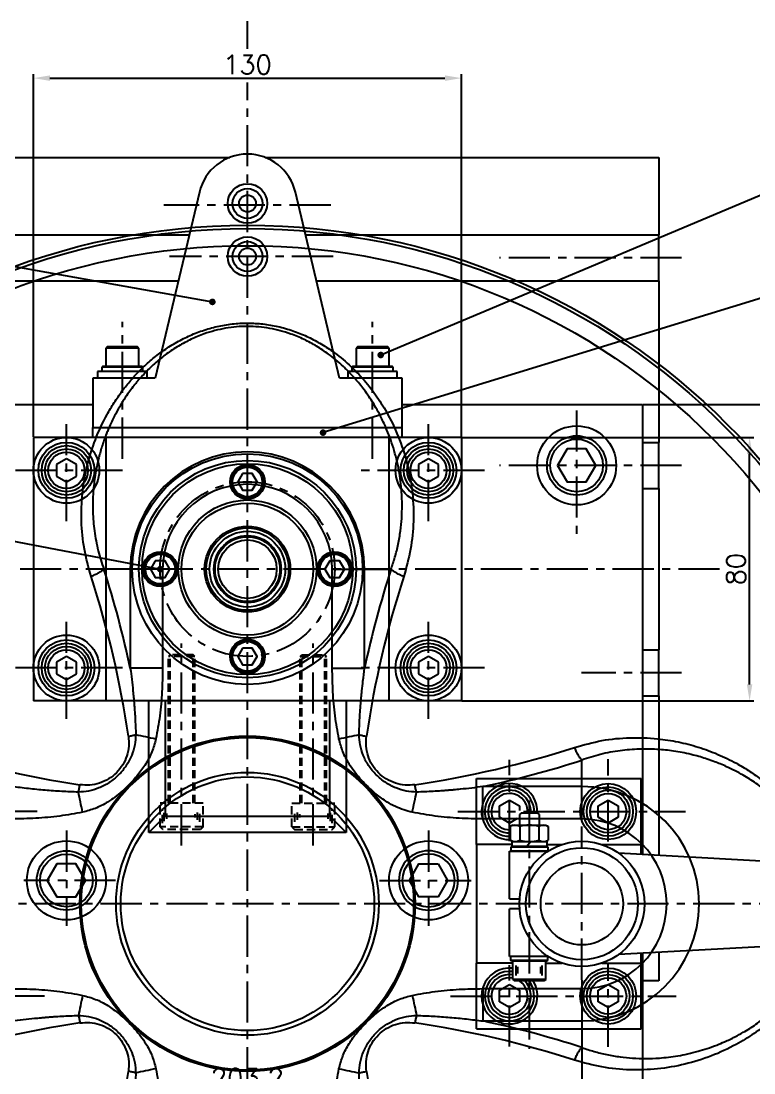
# Model space of a CAD drawing. Extents: x 0 to 2303, y 0 to 1485.
# Drawn here: x 759.8 to 982.5, y 234.3 to 553.7 of the extents above; entities that cross this region are included whole.
import ezdxf

# ---------------------------------------------------------------- set-up
doc = ezdxf.new("R2010")
doc.units = 0
doc.header["$LTSCALE"] = 10
doc.header["$MEASUREMENT"] = 0
doc.linetypes.add('CENTER', pattern=[2, 1.25, -0.25, 0.25, -0.25])
doc.linetypes.add('HIDDEN', pattern=[0.375, 0.25, -0.125])
doc.layers.get('0').update_dxf_attribs({"linetype": 'CONTINUOUS'})
doc.layers.get('DEFPOINTS').update_dxf_attribs({"linetype": 'CONTINUOUS'})
for name, color, linetype in [('CL', 1, 'CENTER'), ('CO', 3, 'CONTINUOUS'), ('CUPLA A SOLDAR', 5, 'CONTINUOUS'), ('FI', 1, 'CONTINUOUS'), ('OC', 1, 'HIDDEN'), ('POS', 3, 'CONTINUOUS')]:
    doc.layers.add(name, color=color, linetype=linetype)
doc.styles.add('ROMANS', font='ROMANS.SHX')
doc.dimstyles.new('2CON5', dxfattribs={"dimscale": 2.5, "dimtxt": 2.3, "dimasz": 2, "dimexe": 0.5, "dimexo": 0.0625, "dimgap": 0.5, "dimtad": 1, "dimdec": 4, "dimdsep": 46, "dimtxsty": 'ROMANS', "dimcen": -2, "dimclrt": 7, "dimadec": 0, "dimazin": 0, "dimtfac": 0.869565, "dimtdec": 4, "dimtmove": 0, "dimatfit": 3, "dimfxl": 1, "dimtolj": 1, "dimarcsym": 0})

# ---------------------------------------------------------------- blocks, each defined once
blk = doc.blocks.new('12912S')
blk.add_lwpolyline([(-2.9, 5.02), (-5.8, 0), (-2.9, -5.02), (2.9, -5.02), (5.8, 0), (2.9, 5.02)], close=True)
blk.add_circle((0, 0), 9)
at = {"color": 1}
blk.add_circle((0, 0), 8, dxfattribs=at)
blk = doc.blocks.new('06912S')
blk.add_lwpolyline([(-1.48, 2.55), (-2.95, 0), (-1.48, -2.55), (1.48, -2.55), (2.95, 0), (1.48, 2.55)], close=True)
blk.add_circle((0, 0), 5)
at = {"color": 1}
blk.add_circle((0, 0), 4.5, dxfattribs=at)
blk = doc.blocks.new('08912L')
for p, q in [((-6.5, 7.2), (-5.7, 8)), ((-6.5, 7.2), (-6.5, 0)), ((-5.7, 8), (5.7, 8)), ((5.7, 8), (6.5, 7.2)), ((6.5, 7.2), (6.5, 0)), ((-6.5, 0), (6.5, 0))]:
    blk.add_line(p, q)
at = {"color": 1}
for p, q in [((-6.5, 7.2), (6.5, 7.2)), ((-5.56, 5.75), (-5.56, 2.02)), ((-4.81, 5.13), (-4.81, 2.89)), ((-4.07, 4.39), (-4.07, 3.39)), ((4.52, 4.76), (4.52, 3.14)), ((5.26, 5.51), (5.26, 2.52)), ((5.76, 6.13), (5.76, 1.78))]:
    blk.add_line(p, q, dxfattribs=at)
blk = doc.blocks.new('06125')
for p, q in [((-5.95, 1.6), (-6.25, 1.3)), ((-6.25, 1.3), (-6.25, 0)), ((-6.25, 0), (6.25, 0)), ((-5.95, 1.6), (5.95, 1.6)), ((5.95, 1.6), (6.25, 1.3)), ((6.25, 1.3), (6.25, 0))]:
    blk.add_line(p, q)
at = {"color": 1}
blk.add_line((-6.25, 1.3), (6.25, 1.3), dxfattribs=at)
blk = doc.blocks.new('06912L')
for p, q in [((-5, 5.5), (-4.5, 6)), ((-5, 5.5), (-5, 0)), ((-4.5, 6), (4.5, 6)), ((5, 5.5), (4.5, 6)), ((5, 5.5), (5, 0)), ((-5, 0), (5, 0))]:
    blk.add_line(p, q)
at = {"color": 1}
for p, q in [((-5, 5.5), (5, 5.5)), ((-3.95, 4.33), (-3.95, 1.3)), ((-3.49, 3.73), (-3.49, 1.75)), ((3.49, 3.73), (3.49, 1.75)), ((3.95, 4.33), (3.95, 1.3))]:
    blk.add_line(p, q, dxfattribs=at)
blk = doc.blocks.new('06127')
for p, q in [((-5.9, 1.6), (5.9, 1.6)), ((-5.9, 1.6), (-5.9, 0)), ((-5.9, 0), (5.9, 0)), ((0.49, 1.6), (-0.86, 0)), ((5.9, 1.6), (5.9, 0))]:
    blk.add_line(p, q)
blk = doc.blocks.new('06934L')
for p, q in [((-5, 5), (-5.77, 4.55)), ((-5.77, 4.55), (-5.77, 0.45)), ((-5, 5), (-2.89, 5)), ((-2.89, 5), (2.89, 5)), ((-2.89, 4.55), (-2.89, 0.45)), ((2.89, 5), (5, 5)), ((2.89, 4.55), (2.89, 0.45)), ((5, 5), (5.77, 4.55)), ((5.77, 4.55), (5.77, 0.45)), ((-5, 0), (-5.77, 0.45)), ((-5, 0), (-2.89, 0)), ((-2.89, 0), (2.89, 0)), ((2.89, 0), (5, 0)), ((5, 0), (5.77, 0.45))]:
    blk.add_line(p, q)
for centre, radius, start, end in [((-4.33, 2.44), 2.56, 55.6158, 124.3842), ((0, -4.55), 9.55, 72.412, 107.588), ((4.33, 2.44), 2.56, 55.6158, 124.3842), ((-4.33, 2.56), 2.56, 235.6158, 304.3842), ((0, 9.55), 9.55, 252.412, 287.588), ((4.33, 2.56), 2.56, 235.6158, 304.3842)]:
    blk.add_arc(centre, radius, start, end)
blk = doc.blocks.new('*D31')
at = {"layer": 'CO', "color": 0, "lineweight": -2}
for p, q in [((1076.67, 285.7), (1090.39, 285.7)), ((1089.14, 188.5), (1089.14, 280.7)), ((902.44, 183.5), (1090.39, 183.5))]:
    blk.add_line(p, q, dxfattribs=at)
at = {"layer": 'CO', "color": 0}
for points in [[(1088.31, 280.7), (1089.97, 280.7), (1089.14, 285.7)], [(1088.31, 188.5), (1089.97, 188.5), (1089.14, 183.5)]]:
    blk.add_solid(points, dxfattribs=at)
at = {"layer": 'DEFPOINTS', "color": 0}
for p in [(1076.51, 285.7), (1089.14, 285.7), (902.29, 183.5)]:
    blk.add_point(p, dxfattribs=at)
at = {"layer": 'CO', "color": 7, "insert": (1085.01, 234.6), "char_height": 5.75, "attachment_point": 5, "rotation": 90, "style": 'ROMANS'}
blk.add_mtext('\\A1;102.2', dxfattribs=at)
blk = doc.blocks.new('*D33')
at = {"layer": 'CO', "color": 0, "lineweight": -2}
for p, q in [((1076.67, 285.7), (1106.83, 285.7)), ((1105.58, 280.7), (1105.58, 142.3)), ((888.76, 137.3), (1106.83, 137.3))]:
    blk.add_line(p, q, dxfattribs=at)
at = {"layer": 'CO', "color": 0}
for points in [[(1104.74, 280.7), (1106.41, 280.7), (1105.58, 285.7)], [(1104.74, 142.3), (1106.41, 142.3), (1105.58, 137.3)]]:
    blk.add_solid(points, dxfattribs=at)
at = {"layer": 'DEFPOINTS', "color": 0}
for p in [(1076.51, 285.7), (888.6, 137.3), (1105.58, 137.3)]:
    blk.add_point(p, dxfattribs=at)
at = {"layer": 'CO', "color": 7, "insert": (1101.45, 211.5), "char_height": 5.75, "attachment_point": 5, "rotation": 90, "style": 'ROMANS'}
blk.add_mtext('\\A1;148.4', dxfattribs=at)
blk = doc.blocks.new('*D34')
at = {"layer": 'CO', "color": 0, "lineweight": -2}
for p, q in [((948.76, 437.3), (1105.99, 437.3)), ((1104.74, 290.7), (1104.74, 432.3)), ((1076.67, 285.7), (1105.99, 285.7))]:
    blk.add_line(p, q, dxfattribs=at)
at = {"layer": 'CO', "color": 0}
for points in [[(1103.91, 432.3), (1105.58, 432.3), (1104.74, 437.3)], [(1103.91, 290.7), (1105.58, 290.7), (1104.74, 285.7)]]:
    blk.add_solid(points, dxfattribs=at)
at = {"layer": 'DEFPOINTS', "color": 0}
for p in [(948.6, 437.3), (1104.74, 437.3), (1076.51, 285.7)]:
    blk.add_point(p, dxfattribs=at)
at = {"layer": 'CO', "color": 7, "insert": (1100.62, 361.5), "char_height": 5.75, "attachment_point": 5, "rotation": 90, "style": 'ROMANS'}
blk.add_mtext('\\A1;151.6', dxfattribs=at)
blk = doc.blocks.new('*D35')
at = {"layer": 'CO', "color": 0, "lineweight": -2}
for p, q in [((727, 262.47), (727, 227.42)), ((930.2, 262.47), (930.2, 227.42)), ((732, 228.67), (925.2, 228.67))]:
    blk.add_line(p, q, dxfattribs=at)
at = {"layer": 'CO', "color": 0}
for points in [[(732, 229.51), (732, 227.84), (727, 228.67)], [(925.2, 229.51), (925.2, 227.84), (930.2, 228.67)]]:
    blk.add_solid(points, dxfattribs=at)
at = {"layer": 'DEFPOINTS', "color": 0}
for p in [(727, 262.63), (930.2, 262.63), (930.2, 228.67)]:
    blk.add_point(p, dxfattribs=at)
at = {"layer": 'CO', "color": 7, "insert": (828.6, 232.8), "char_height": 5.75, "attachment_point": 5, "style": 'ROMANS'}
blk.add_mtext('\\A1;203.2', dxfattribs=at)
blk = doc.blocks.new('*D56')
at = {"layer": 'CO', "color": 0, "lineweight": -2}
for p, q in [((763.6, 427.46), (763.6, 537.62)), ((893.6, 427.46), (893.6, 537.62)), ((768.6, 536.37), (888.6, 536.37))]:
    blk.add_line(p, q, dxfattribs=at)
at = {"layer": 'CO', "color": 0}
for points in [[(768.6, 537.21), (768.6, 535.54), (763.6, 536.37)], [(888.6, 537.21), (888.6, 535.54), (893.6, 536.37)]]:
    blk.add_solid(points, dxfattribs=at)
at = {"layer": 'DEFPOINTS', "color": 0}
for p in [(893.6, 536.37), (763.6, 427.3), (893.6, 427.3)]:
    blk.add_point(p, dxfattribs=at)
at = {"layer": 'CO', "color": 7, "insert": (828.6, 540.5), "char_height": 5.75, "attachment_point": 5, "style": 'ROMANS'}
blk.add_mtext('\\A1;130', dxfattribs=at)
blk = doc.blocks.new('*D57')
at = {"layer": 'CO', "color": 0, "lineweight": -2}
for p, q in [((893.76, 427.3), (982.39, 427.3)), ((981.14, 352.3), (981.14, 422.3)), ((893.76, 347.3), (982.39, 347.3))]:
    blk.add_line(p, q, dxfattribs=at)
at = {"layer": 'CO', "color": 0}
for points in [[(980.31, 422.3), (981.97, 422.3), (981.14, 427.3)], [(980.31, 352.3), (981.97, 352.3), (981.14, 347.3)]]:
    blk.add_solid(points, dxfattribs=at)
at = {"layer": 'DEFPOINTS', "color": 0}
for p in [(893.6, 427.3), (981.14, 427.3), (893.6, 347.3)]:
    blk.add_point(p, dxfattribs=at)
at = {"layer": 'CO', "color": 7, "insert": (977.01, 387.3), "char_height": 5.75, "attachment_point": 5, "rotation": 90, "style": 'ROMANS'}
blk.add_mtext('\\A1;80', dxfattribs=at)
blk = doc.blocks.new('*D58')
at = {"layer": 'CO', "color": 0, "lineweight": -2}
for p, q in [((606, 285.54), (606, 88.86)), ((1051.2, 285.54), (1051.2, 88.86)), ((611, 90.11), (1046.2, 90.11))]:
    blk.add_line(p, q, dxfattribs=at)
at = {"layer": 'CO', "color": 0}
for points in [[(611, 90.95), (611, 89.28), (606, 90.11)], [(1046.2, 90.95), (1046.2, 89.28), (1051.2, 90.11)]]:
    blk.add_solid(points, dxfattribs=at)
at = {"layer": 'DEFPOINTS', "color": 0}
for p in [(606, 285.7), (1051.2, 285.7), (1051.2, 90.11)]:
    blk.add_point(p, dxfattribs=at)
at = {"layer": 'CO', "color": 7, "insert": (828.6, 94.24), "char_height": 5.75, "attachment_point": 5, "style": 'ROMANS'}
blk.add_mtext('\\A1;445', dxfattribs=at)

msp = doc.modelspace()

# ---------------------------------------------------------------- linework, layer by layer
for p, q in [((703.6026, 512.29894), (823.21744, 512.29894)), ((833.98776, 512.29894), (953.6026, 512.29894)), ((953.6026, 512.29894), (953.6026, 488.79893)), ((814.00828, 501.76386), (800.6026, 445.29894)), ((856.6026, 445.29894), (843.19692, 501.76386)), ((703.6026, 488.79893), (810.9302, 488.79893)), ((846.275, 488.79893), (953.6026, 488.79893)), ((953.6026, 474.79894), (953.6026, 488.79893)), ((703.6026, 474.79894), (807.60637, 474.79894)), ((849.59883, 474.79894), (953.6026, 474.79894)), ((953.6026, 474.79894), (953.6026, 425.79894)), ((786.1026, 454.89893), (785.6026, 454.39894)), ((785.6026, 454.39894), (785.6026, 448.89894)), ((786.1026, 454.89893), (795.1026, 454.89893)), ((795.6026, 454.39894), (795.1026, 454.89893)), ((795.6026, 448.89894), (795.6026, 454.39894)), ((862.1026, 454.89893), (861.6026, 454.39894)), ((861.6026, 454.39894), (861.6026, 448.89894)), ((862.1026, 454.89893), (871.1026, 454.89893)), ((871.6026, 454.39894), (871.1026, 454.89893)), ((871.6026, 448.89894), (871.6026, 454.39894)), ((783.1026, 447.29894), (783.1026, 445.29894)), ((798.1026, 447.29894), (783.1026, 447.29894)), ((784.6526, 448.89894), (784.3526, 448.59894)), ((784.3526, 448.59894), (784.3526, 447.29894)), ((784.6526, 448.89894), (796.5526, 448.89894)), ((796.8526, 448.59894), (796.5526, 448.89894)), ((796.8526, 447.29894), (796.8526, 448.59894)), ((798.1026, 445.29894), (798.1026, 447.29894)), ((859.1026, 447.29894), (859.1026, 445.29894)), ((874.1026, 447.29894), (859.1026, 447.29894)), ((860.6526, 448.89894), (860.3526, 448.59894)), ((860.3526, 448.59894), (860.3526, 447.29894)), ((860.6526, 448.89894), (872.5526, 448.89894)), ((872.8526, 448.59894), (872.5526, 448.89894)), ((872.8526, 447.29894), (872.8526, 448.59894)), ((874.1026, 445.29894), (874.1026, 447.29894)), ((781.6026, 445.29894), (781.6026, 430.29894)), ((800.6026, 445.29894), (781.6026, 445.29894)), ((875.6026, 445.29894), (856.6026, 445.29894)), ((875.6026, 430.29894), (875.6026, 445.29894)), ((708.6026, 437.29894), (781.6026, 437.29894)), ((875.6026, 437.29894), (948.6026, 437.29894)), ((948.6026, 437.29894), (948.6026, 300.72631)), ((781.6026, 430.29894), (875.6026, 430.29894)), ((781.6026, 427.29894), (781.6026, 430.29894)), ((875.6026, 427.29894), (875.6026, 430.29894)), ((763.6026, 427.29894), (763.6026, 347.29894)), ((785.6026, 427.29894), (763.6026, 427.29894)), ((893.6026, 427.29894), (871.6026, 427.29894)), ((893.6026, 427.29894), (893.6026, 347.29894)), ((948.6026, 425.79894), (953.6026, 425.79894)), ((953.6026, 411.79894), (953.6026, 425.79894)), ((773.6026, 420.79894), (770.57151, 419.04894)), ((770.57151, 419.04894), (770.57151, 415.54894)), ((776.63369, 419.04894), (773.6026, 420.79894)), ((776.63369, 415.54894), (776.63369, 419.04894)), ((883.6026, 420.79894), (880.57151, 419.04894)), ((880.57151, 419.04894), (880.57151, 415.54894)), ((886.63369, 419.04894), (883.6026, 420.79894)), ((886.63369, 415.54894), (886.63369, 419.04894)), ((770.57151, 415.54894), (773.6026, 413.79894)), ((773.6026, 413.79894), (776.63369, 415.54894)), ((880.57151, 415.54894), (883.6026, 413.79894)), ((883.6026, 413.79894), (886.63369, 415.54894)), ((948.6026, 411.79894), (953.6026, 411.79894)), ((953.6026, 411.79894), (953.6026, 362.79894)), ((948.6026, 362.79894), (953.6026, 362.79894)), ((953.6026, 348.79894), (953.6026, 362.79894)), ((773.6026, 360.79894), (770.57151, 359.04894)), ((770.57151, 359.04894), (770.57151, 355.54894)), ((776.63369, 359.04894), (773.6026, 360.79894)), ((776.63369, 355.54894), (776.63369, 359.04894)), ((883.6026, 360.79894), (880.57151, 359.04894)), ((880.57151, 359.04894), (880.57151, 355.54894)), ((886.63369, 359.04894), (883.6026, 360.79894)), ((886.63369, 355.54894), (886.63369, 359.04894)), ((770.57151, 355.54894), (773.6026, 353.79894)), ((773.6026, 353.79894), (776.63369, 355.54894)), ((880.57151, 355.54894), (883.6026, 353.79894)), ((883.6026, 353.79894), (886.63369, 355.54894)), ((948.6026, 348.79894), (953.6026, 348.79894)), ((953.6026, 348.79894), (953.6026, 300.45565)), ((785.6026, 347.29894), (763.6026, 347.29894)), ((798.6026, 307.29894), (798.6026, 347.29894)), ((803.6026, 347.29894), (803.6026, 312.29893)), ((853.6026, 312.29893), (853.6026, 347.29894)), ((858.6026, 347.29894), (858.6026, 307.29894)), ((893.6026, 347.29894), (871.6026, 347.29894)), ((898.2026, 323.69893), (948.2026, 323.69893)), ((898.2026, 303.69894), (898.2026, 323.69893)), ((948.2026, 303.69894), (948.2026, 323.69893)), ((905.17151, 315.44894), (908.2026, 317.19894)), ((908.2026, 317.19894), (911.23369, 315.44894)), ((935.17151, 315.44894), (938.2026, 317.19894)), ((938.2026, 317.19894), (941.23369, 315.44894)), ((905.17151, 311.94893), (905.17151, 315.44894)), ((911.7026, 313.25894), (911.2026, 312.75894)), ((911.23369, 315.44894), (911.23369, 314.0493)), ((916.7026, 313.25894), (911.7026, 313.25894)), ((916.7026, 313.25894), (917.2026, 312.75894)), ((935.17151, 311.94893), (935.17151, 315.44894)), ((941.23369, 315.44894), (941.23369, 311.94894)), ((803.6026, 312.29893), (798.6026, 307.29894)), ((803.6026, 312.29893), (853.6026, 312.29893)), ((858.6026, 307.29894), (853.6026, 312.29893)), ((908.20261, 310.19894), (905.17151, 311.94893)), ((910.58091, 311.57206), (908.20261, 310.19894)), ((911.2026, 312.75894), (911.2026, 309.57893)), ((917.2026, 312.75894), (917.2026, 309.57893)), ((938.20261, 310.19894), (935.17151, 311.94893)), ((941.23369, 311.94894), (938.20261, 310.19894)), ((858.6026, 307.29894), (798.6026, 307.29894)), ((908.8926, 303.69894), (898.2026, 303.69894)), ((898.2026, 303.69894), (898.2026, 267.69894)), ((919.5126, 303.69894), (924.11984, 303.69894)), ((936.28536, 303.69894), (948.2026, 303.69894)), ((948.2026, 300.74796), (948.2026, 303.69894)), ((908.2026, 301.69893), (919.95565, 301.69893)), ((908.2026, 287.19893), (908.2026, 301.69893)), ((941.29943, 301.12165), (1041.74315, 295.68432)), ((908.2026, 287.19893), (911.2619, 287.19893)), ((911.2619, 284.19893), (908.2026, 284.19893)), ((908.2026, 269.69894), (908.2026, 284.19893)), ((1041.74315, 275.71356), (941.29943, 270.27622)), ((919.95565, 269.69894), (908.2026, 269.69894)), ((948.2026, 267.69894), (948.2026, 270.64991)), ((948.6026, 270.67156), (948.6026, 197.29894)), ((953.6026, 270.94223), (953.6026, 262.29894)), ((909.2026, 267.69894), (898.2026, 267.69894)), ((898.2026, 247.69894), (898.2026, 267.69894)), ((919.2026, 267.69894), (924.11984, 267.69894)), ((936.28536, 267.69894), (948.2026, 267.69894)), ((948.2026, 247.69894), (948.2026, 267.69894)), ((953.6026, 262.29894), (948.6026, 262.29894)), ((905.17151, 259.44894), (908.2026, 261.19894)), ((905.17151, 255.94893), (905.17151, 259.44894)), ((908.2026, 261.19894), (911.23369, 259.44894)), ((911.23369, 259.44894), (911.23369, 255.94894)), ((935.17151, 259.44894), (938.2026, 261.19894)), ((935.17151, 255.94893), (935.17151, 259.44894)), ((938.2026, 261.19894), (941.23369, 259.44894)), ((941.23369, 259.44894), (941.23369, 255.94894)), ((908.20261, 254.19894), (905.17151, 255.94893)), ((911.23369, 255.94894), (908.20261, 254.19894)), ((938.20261, 254.19894), (935.17151, 255.94893)), ((941.23369, 255.94894), (938.20261, 254.19894)), ((898.2026, 247.69894), (948.2026, 247.69894))]:
    msp.add_line(p, q)
for centre, radius in [((828.6026, 498.29894), 6), ((828.6026, 498.29894), 4.52815), ((828.6026, 498.29894), 2.55853), ((828.6026, 482.19894), 6), ((828.6026, 482.19894), 4.52815), ((828.6026, 482.19894), 2.55853), ((928.6026, 418.79894), 12), ((773.6026, 417.29894), 10), ((773.6026, 417.29894), 8.5), ((883.6026, 417.29894), 10), ((883.6026, 417.29894), 8.5), ((773.6026, 417.29894), 6.5), ((828.6026, 387.29894), 35), ((883.6026, 417.29894), 6.5), ((828.6026, 387.29894), 33), ((828.6026, 413.79894), 5.25), ((828.6026, 387.29894), 21), ((828.6026, 387.29894), 13), ((828.6026, 387.29894), 12.5), ((828.6026, 387.29894), 11.5), ((828.6026, 387.29894), 10.15), ((828.6026, 387.29894), 9.85489), ((828.6026, 387.29894), 8.87008), ((802.1026, 387.29894), 5.25), ((855.1026, 387.29894), 5.25), ((773.6026, 357.29894), 10), ((883.6026, 357.29894), 10), ((773.6026, 357.29894), 8.5), ((828.6026, 360.79894), 5.25), ((883.6026, 357.29894), 8.5), ((773.6026, 357.29894), 6.5), ((883.6026, 357.29894), 6.5), ((938.2026, 313.69894), 8.5), ((938.2026, 313.69894), 6.5), ((773.6026, 292.79894), 12), ((883.6026, 292.79894), 12), ((930.2026, 285.69894), 19), ((930.2026, 285.69894), 17), ((938.2026, 257.69894), 8.5), ((938.2026, 257.69894), 6.5)]:
    msp.add_circle(centre, radius)
for centre, radius, start, end in [((828.6026, 498.29894), 15, 13.3556618, 166.6443382), ((908.2026, 313.69894), 8.5, 357.032799, 271.5269266), ((908.2026, 313.69894), 6.5, 356.1185801, 271.9969181), ((908.2026, 257.69894), 8.5, 83.243673, 32.4437269), ((908.2026, 257.69894), 6.5, 81.1501169, 44.5506102)]:
    msp.add_arc(centre, radius, start, end)
for points, knots in [([(785.6026, 427.29894), (785.6026, 425.81287), (785.6026, 422.04193), (785.6026, 415.79164), (785.6026, 408.42896), (785.6026, 401.6382), (785.6026, 395.57076), (785.6026, 390.36626), (785.6026, 385.11717), (785.6026, 379.90346), (785.6026, 374.78661), (785.6026, 368.75113), (785.6026, 361.93315), (785.6026, 354.44774), (785.6026, 349.68151), (785.6026, 347.29894)], [0, 0, 0, 0, 0.0614762557, 0.1559976535, 0.250584603, 0.3447839506, 0.4048053939, 0.464982849, 0.5249281078, 0.5848643725, 0.6450163277, 0.7050566375, 0.8031852299, 0.9016150706, 1, 1, 1, 1]), ([(871.6026, 427.29894), (869.57876, 427.29894), (865.5273, 427.29894), (859.24342, 427.29894), (852.72466, 427.29894), (846.04554, 427.29894), (839.19436, 427.29894), (832.19442, 427.29894), (825.07161, 427.29894), (818.47469, 427.29894), (812.51396, 427.29894), (807.15276, 427.29894), (800.80478, 427.29894), (793.56767, 427.29894), (788.25812, 427.29894), (785.6026, 427.29894)], [0, 0, 0, 0, 0.0785469083, 0.1572407521, 0.2357460253, 0.3140351099, 0.3883148081, 0.4624786341, 0.536845117, 0.6112715237, 0.6722513441, 0.7334157003, 0.7945264412, 0.8972344968, 1, 1, 1, 1]), ([(871.6026, 347.29894), (871.6026, 349.68151), (871.6026, 354.44774), (871.6026, 361.93315), (871.6026, 368.75113), (871.6026, 374.78661), (871.6026, 379.90346), (871.6026, 385.11717), (871.6026, 390.36626), (871.6026, 395.57076), (871.6026, 401.6382), (871.6026, 408.42896), (871.6026, 415.79164), (871.6026, 422.04193), (871.6026, 425.81287), (871.6026, 427.29894)], [0, 0, 0, 0, 0.0983849294, 0.1968147701, 0.2949433625, 0.3549836723, 0.4151356275, 0.4750718922, 0.535017151, 0.5951946061, 0.6552160494, 0.749415397, 0.8440023465, 0.9385237443, 1, 1, 1, 1]), ([(871.6026, 347.29894), (869.57876, 347.29894), (865.5273, 347.29894), (859.24342, 347.29894), (852.72466, 347.29894), (846.04554, 347.29894), (839.19436, 347.29894), (832.19442, 347.29894), (825.07161, 347.29894), (818.47469, 347.29894), (812.51396, 347.29894), (807.15276, 347.29894), (800.80478, 347.29894), (793.56767, 347.29894), (788.25812, 347.29894), (785.6026, 347.29894)], [0, 0, 0, 0, 0.0785469083, 0.1572407521, 0.2357460253, 0.3140351099, 0.3883148081, 0.4624786341, 0.536845117, 0.6112715237, 0.6722513441, 0.7334157003, 0.7945264412, 0.8972344968, 1, 1, 1, 1])]:
    msp.add_open_spline(points, degree=3, knots=knots)
at = {"layer": 'CL'}
for p, q in [((828.6026, 545.2521), (828.6026, 553.70724)), ((828.6026, 129.63514), (828.6026, 535.03005)), ((853.88996, 497.79894), (803.22644, 497.79894)), ((854.60687, 482.19894), (804.8993, 482.19894)), ((960.48298, 481.79894), (905.17468, 481.79894)), ((790.6026, 420.8054), (790.6026, 462.41156)), ((866.6026, 420.8054), (866.6026, 462.41156)), ((928.6026, 435.47423), (928.6026, 397.55478)), ((773.6026, 401.87976), (773.6026, 431.31156)), ((883.6026, 401.87976), (883.6026, 431.31156)), ((960.48298, 418.79894), (905.17468, 418.79894)), ((790.63383, 417.29894), (752.99091, 417.29894)), ((900.63383, 417.29894), (862.99091, 417.29894)), ((972.04215, 387.29894), (741.96256, 387.29894)), ((773.6026, 341.87976), (773.6026, 371.31156)), ((883.6026, 341.87976), (883.6026, 371.31156)), ((808.6026, 303.42937), (808.6026, 364.7168)), ((848.6026, 303.42937), (848.6026, 364.7168)), ((790.63383, 357.29894), (752.99091, 357.29894)), ((900.63383, 357.29894), (862.99091, 357.29894)), ((960.48298, 355.79894), (930.07988, 355.79894)), ((908.2026, 304.70281), (908.2026, 329.44206)), ((938.2026, 304.61231), (938.2026, 329.59879)), ((914.2026, 317.03637), (914.2026, 241.66946)), ((764.70718, 313.69894), (695.56894, 313.69894)), ((892.49802, 313.69894), (961.63626, 313.69894)), ((773.6026, 307.90361), (773.6026, 278.95917)), ((883.6026, 307.90361), (883.6026, 278.95917)), ((930.2026, 262.62669), (930.2026, 309.17582)), ((788.51952, 292.79894), (760.64959, 292.79894)), ((868.68568, 292.79894), (896.55561, 292.79894)), ((1076.51431, 285.69894), (582.70178, 285.69894)), ((908.2026, 242.37027), (908.2026, 267.10952)), ((938.2026, 242.27976), (938.2026, 267.26624)), ((766.94123, 257.69894), (698.39091, 257.69894)), ((890.26397, 257.69894), (958.81429, 257.69894))]:
    msp.add_line(p, q, dxfattribs=at)
msp.add_circle((828.6026, 387.29894), 26.5, dxfattribs=at)
at = {"layer": 'CUPLA A SOLDAR'}
for p, q in [((793.01958, 387.29894), (784.97185, 387.29894)), ((793.01958, 387.29894), (793.01958, 357.21636)), ((802.84941, 387.29894), (793.01958, 387.29894)), ((802.84941, 387.29894), (802.84941, 357.21636)), ((854.35579, 357.21636), (854.35579, 387.29894)), ((854.35579, 387.29894), (864.18562, 387.29894)), ((864.18562, 357.21636), (864.18562, 387.29894)), ((864.18562, 387.29894), (872.23335, 387.29894)), ((930.2026, 321.28196), (930.2026, 329.32969)), ((930.2026, 321.28196), (900.12002, 321.28196)), ((930.2026, 311.45213), (930.2026, 321.28196)), ((930.2026, 311.45213), (900.12002, 311.45213)), ((900.12002, 259.94575), (930.2026, 259.94575)), ((930.2026, 259.94575), (930.2026, 250.11591)), ((900.12002, 250.11591), (930.2026, 250.11591)), ((930.2026, 250.11591), (930.2026, 242.06818))]:
    msp.add_line(p, q, dxfattribs=at)
for centre, radius in [((828.6026, 285.69894), 206), ((828.6026, 285.69894), 205), ((828.6026, 285.69894), 199.8), ((828.6026, 387.29894), 10.2), ((828.6026, 285.69894), 50.92183), ((828.6026, 285.69894), 50.46996), ((828.6026, 285.69894), 39.9), ((828.6026, 285.69894), 38.5), ((930.2026, 285.69894), 12.5)]:
    msp.add_circle(centre, radius, dxfattribs=at)
for centre, radius, start, end in [((828.6026, 387.29894), 35.58302, 0, 180), ((828.6026, 387.29894), 25.7532, 0, 180), ((504.03734, 296.02519), 295.38973, 11.9556212, 17.9986332), ((1153.16786, 296.02519), 295.38973, 162.0013668, 168.0443788), ((495.13816, 292.73586), 300.5171, 8.3869331, 17.8976888), ((1162.06704, 292.73586), 300.5171, 162.1023112, 171.6130669), ((821.56564, 619.16323), 300.51694, 252.1023089, 261.6130697), ((835.63956, 619.16323), 300.51694, 278.3869303, 287.8976911), ((838.92947, 610.26191), 295.38737, 281.9555959, 287.9986567), ((930.2026, 285.69894), 35.58302, 270, 90), ((930.2026, 285.69894), 25.7532, 270, 90), ((821.56543, -47.76472), 300.51628, 98.3869075, 107.8976889), ((835.63977, -47.76472), 300.51628, 72.1023111, 81.6130925), ((838.9308, -38.8592), 295.38235, 72.0012987, 78.044462), ((495.1384, 278.66196), 300.51685, 342.102308, 351.6130726), ((1162.06679, 278.66196), 300.51685, 188.3869274, 197.897692)]:
    msp.add_arc(centre, radius, start, end, dxfattribs=at)
for points, knots in [([(781.11227, 385.09024), (780.34189, 387.84618), (778.79849, 393.36748), (778.02103, 401.84946), (778.30709, 410.2899), (779.73539, 418.6022), (782.23354, 426.64555), (785.18629, 433.04579), (788.07704, 437.90479), (790.50455, 441.40634), (793.21038, 444.77702), (796.17782, 447.95205), (799.40182, 450.89033), (802.87866, 453.57085), (806.6223, 455.97868), (810.64219, 458.0711), (814.90198, 459.77786), (819.35424, 461.0422), (823.97181, 461.8263), (828.63778, 462.08313), (833.30723, 461.81692), (837.92669, 461.02639), (842.39932, 459.74261), (846.66901, 458.02245), (850.67732, 455.92792), (855.05647, 453.09591), (859.61257, 449.39061), (864.12735, 444.72652), (868.04348, 439.64665), (871.74813, 433.63065), (874.98883, 426.61065), (877.47338, 418.58344), (878.89809, 410.28263), (879.18519, 401.83252), (878.40511, 393.3515), (876.86153, 387.8364), (876.09292, 385.09024)], [0, 0, 0, 0, 0.0415986696, 0.0833393342, 0.1250312852, 0.1666769195, 0.2086324508, 0.2502765445, 0.2711238231, 0.2920984266, 0.3128490964, 0.3342129078, 0.3550090732, 0.375363261, 0.3964225286, 0.4173066691, 0.4379380478, 0.4589010377, 0.4795112168, 0.5002642192, 0.5207359574, 0.541409718, 0.5626315342, 0.5832933848, 0.6040988929, 0.6250863506, 0.6563170575, 0.6875009833, 0.7187597892, 0.7500228183, 0.7916243901, 0.8333278049, 0.8749851753, 0.9167464963, 0.9585451571, 1, 1, 1, 1]), ([(872.23335, 387.29894), (872.64803, 388.51913), (873.49389, 391.0081), (874.43264, 394.89246), (875.10489, 398.80848), (875.49884, 402.75647), (875.62913, 406.73426), (875.48966, 410.49975), (875.13932, 414.0439), (874.62588, 417.36792), (873.89983, 420.75125), (872.96731, 424.12516), (871.89809, 427.27036), (870.6001, 430.50002), (869.20144, 433.46185), (867.74855, 436.12394), (866.46198, 438.25055), (865.15218, 440.23122), (863.76824, 442.14069), (862.07242, 444.28053), (860.10932, 446.50492), (857.81945, 448.79092), (855.54451, 450.80148), (852.86784, 452.8988), (849.68721, 455.0267), (845.86892, 457.08614), (842.15388, 458.63242), (838.63599, 459.72461), (835.35783, 460.45276), (832.03244, 460.89615), (828.65702, 461.04797), (825.28041, 460.90506), (821.95254, 460.47078), (818.67379, 459.75282), (815.15765, 458.67296), (811.43891, 457.13483), (807.60871, 455.07873), (804.63492, 453.09918), (802.38705, 451.37815), (800.76881, 450.02653), (799.23039, 448.62519), (797.75845, 447.16989), (796.34047, 445.65453), (795.01605, 444.12055), (793.73658, 442.52062), (792.4601, 440.80224), (791.07539, 438.77262), (789.62392, 436.42352), (788.27929, 433.97766), (787.1734, 431.71194), (786.38069, 429.91464), (785.71581, 428.28137), (785.09642, 426.6318), (784.48447, 424.82437), (783.9256, 422.98519), (783.35421, 420.86697), (782.8049, 418.45616), (782.33231, 415.83908), (781.98885, 413.30769), (781.64583, 409.60774), (781.54612, 404.8116), (782.05081, 398.80719), (783.11119, 392.97366), (784.36358, 389.15406), (784.97185, 387.29894)], [0, 0, 0, 0, 0.019769393, 0.040325817, 0.061698419, 0.081429463, 0.102160342, 0.12392812, 0.140484128, 0.158090826, 0.176785041, 0.194861611, 0.213076902, 0.228892761, 0.249366465, 0.26419199, 0.276054058, 0.287892697, 0.300870619, 0.312326071, 0.329700076, 0.345977417, 0.361121691, 0.375100907, 0.396383611, 0.417113959, 0.437622731, 0.453466297, 0.468766186, 0.484287752, 0.499759676, 0.515224929, 0.530755495, 0.546063278, 0.561852907, 0.582310177, 0.603135545, 0.624493341, 0.634556286, 0.645024537, 0.655891375, 0.665744536, 0.676235995, 0.687351854, 0.696621268, 0.707601129, 0.720249188, 0.734516411, 0.750347277, 0.76363065, 0.773845903, 0.781065185, 0.791255475, 0.801468101, 0.811012684, 0.821446167, 0.835940197, 0.849867757, 0.863242951, 0.876079525, 0.908230878, 0.938308247, 0.970037127, 1, 1, 1, 1]), ([(784.97185, 387.29894), (784.74169, 387.09124), (784.28138, 386.67584), (783.34687, 386.08183), (782.28664, 385.53432), (781.50373, 385.23827), (781.11227, 385.09024)], [0, 0, 0, 0, 0.250000525, 0.500000307, 0.750000092, 1, 1, 1, 1]), ([(876.09292, 385.09024), (875.70147, 385.23827), (874.91856, 385.53432), (873.85833, 386.08183), (872.92382, 386.67584), (872.46351, 387.09124), (872.23335, 387.29894)], [0, 0, 0, 0, 0.249999908, 0.499999693, 0.749999475, 1, 1, 1, 1]), ([(793.01958, 357.21636), (793.31984, 354.95605), (793.70938, 352.02364), (793.97463, 348.59235), (794.12022, 347.61726), (794.12349, 347.1984), (794.12349, 347.19839), (794.12349, 347.19836), (794.1235, 347.19831), (794.12351, 347.19821), (794.12352, 347.198), (794.12356, 347.19759), (794.12363, 347.19676), (794.12377, 347.1951), (794.12405, 347.19178), (794.12461, 347.18515), (794.12573, 347.1719), (794.12797, 347.14542), (794.13241, 347.09259), (794.14124, 346.98741), (794.15858, 346.779), (794.19203, 346.36994), (794.25426, 345.58289), (794.36075, 344.13301), (794.54974, 341.22701), (794.63561, 338.75107), (794.69427, 337.0596)], [0, 0, 0, 0, 0.341811803, 0.443449714, 0.499155321, 0.499155866, 0.499156774, 0.499157878, 0.499159884, 0.499164317, 0.499173183, 0.499190737, 0.499226024, 0.499296596, 0.499437578, 0.499719527, 0.500282949, 0.501409361, 0.503658479, 0.508142955, 0.517055867, 0.534658723, 0.568973776, 0.634045494, 0.749992843, 1, 1, 1, 1]), ([(802.84941, 357.21636), (801.88893, 357.21636), (799.96797, 357.21636), (797.26175, 357.21636), (794.83555, 357.21636), (793.6249, 357.21636), (793.01958, 357.21636)], [0, 0, 0, 0, 0.250000103, 0.500000446, 0.750000464, 1, 1, 1, 1]), ([(802.84941, 357.21636), (802.80532, 354.81478), (802.7165, 349.97614), (802.08251, 342.80462), (801.22703, 338.0933), (800.80715, 335.78092)], [0, 0, 0, 0, 0.33411975, 0.67317744, 1, 1, 1, 1]), ([(856.39805, 335.78092), (855.97856, 338.091), (855.12345, 342.79988), (854.48884, 349.97134), (854.39994, 354.81231), (854.35579, 357.21636)], [0, 0, 0, 0, 0.326499327, 0.665536762, 1, 1, 1, 1]), ([(854.35579, 357.21636), (855.31627, 357.21636), (857.23723, 357.21636), (859.94345, 357.21636), (862.36965, 357.21636), (863.5803, 357.21636), (864.18562, 357.21636)], [0, 0, 0, 0, 0.250000103, 0.500000446, 0.750000464, 1, 1, 1, 1]), ([(862.51093, 337.0596), (862.53523, 337.8651), (862.58622, 339.55532), (862.71017, 342.0246), (862.87354, 344.59601), (863.03312, 346.65782), (863.20556, 348.62135), (863.40226, 350.6698), (863.72085, 353.64174), (864.01729, 355.92175), (864.18562, 357.21636)], [0, 0, 0, 0, 0.119017588, 0.249737918, 0.365552323, 0.500362119, 0.556108395, 0.657837696, 0.8057191, 1, 1, 1, 1]), ([(794.69427, 337.0596), (794.6279, 336.02116), (794.49144, 333.88602), (793.5052, 330.69686), (791.87083, 327.57902), (789.54968, 324.74496), (786.71272, 322.42551), (783.59409, 320.79233), (780.40813, 319.80856), (778.27791, 319.67313), (777.24194, 319.60727)], [0, 0, 0, 0, 0.114752646, 0.235942917, 0.364914528, 0.500126743, 0.635495026, 0.76460404, 0.885522134, 1, 1, 1, 1]), ([(792.44142, 336.5685), (792.52579, 335.57507), (792.69475, 333.5856), (792.06541, 330.59921), (790.81167, 327.81437), (788.90573, 325.40067), (786.48925, 323.50348), (783.71168, 322.23005), (780.72068, 321.61373), (778.72929, 321.77796), (777.73303, 321.86012)], [0, 0, 0, 0, 0.124768448, 0.249866188, 0.374869793, 0.499782261, 0.624942664, 0.749867342, 0.874862954, 1, 1, 1, 1]), ([(800.80715, 335.78092), (800.45208, 334.44791), (799.74119, 331.77903), (797.79578, 328.10189), (795.35846, 324.76525), (792.87437, 322.05855), (790.5285, 319.84903), (788.40615, 318.09537), (785.74991, 316.2665), (782.49666, 314.54864), (779.83266, 313.84228), (778.52062, 313.49439)], [0, 0, 0, 0, 0.12507846, 0.250426724, 0.375314239, 0.500104319, 0.583811231, 0.668210494, 0.75008349, 0.876913961, 1, 1, 1, 1]), ([(792.44142, 336.5685), (792.83703, 336.64112), (793.62825, 336.78635), (794.33893, 336.96852), (794.69427, 337.0596)], [0, 0, 0, 0, 0.500000455, 1, 1, 1, 1]), ([(794.69427, 337.0596), (795.65402, 336.85884), (797.57352, 336.45732), (799.72927, 336.00638), (800.80715, 335.78092)], [0, 0, 0, 0, 0.500000497, 1, 1, 1, 1]), ([(856.39805, 335.78092), (857.47593, 336.00638), (859.63168, 336.45732), (861.55118, 336.85884), (862.51093, 337.0596)], [0, 0, 0, 0, 0.499999503, 1, 1, 1, 1]), ([(878.68458, 313.49439), (877.80758, 313.71031), (876.04122, 314.14519), (873.48626, 315.20668), (870.64762, 316.75595), (867.66749, 318.94661), (864.961, 321.42747), (862.75196, 323.77343), (860.99851, 325.89558), (859.1699, 328.55175), (857.45221, 331.80493), (856.74592, 334.46886), (856.39805, 335.78092)], [0, 0, 0, 0, 0.082001379, 0.165158326, 0.250607978, 0.375501521, 0.500221342, 0.583908515, 0.66828255, 0.750137535, 0.876935756, 1, 1, 1, 1]), ([(862.51093, 337.0596), (862.86627, 336.96852), (863.57695, 336.78635), (864.36817, 336.64112), (864.76378, 336.5685)], [0, 0, 0, 0, 0.499999545, 1, 1, 1, 1]), ([(879.96326, 319.60727), (878.92535, 319.67336), (876.78974, 319.80934), (873.60021, 320.79676), (870.48143, 322.43097), (867.64786, 324.75247), (865.32866, 327.58896), (863.69579, 330.70761), (862.71209, 333.89346), (862.57675, 336.02364), (862.51093, 337.0596)], [0, 0, 0, 0, 0.114690162, 0.235986229, 0.364979614, 0.500149289, 0.635512153, 0.764611225, 0.885525637, 1, 1, 1, 1]), ([(879.47217, 321.86012), (878.47936, 321.77839), (876.4914, 321.61474), (873.50278, 322.22881), (870.72223, 323.49833), (868.30546, 325.3965), (866.39898, 327.80842), (865.14124, 330.5921), (864.51026, 333.58107), (864.67933, 335.57333), (864.76378, 336.5685)], [0, 0, 0, 0, 0.124708224, 0.249713516, 0.374774705, 0.499923409, 0.624797472, 0.749778266, 0.875008865, 1, 1, 1, 1]), ([(927.9939, 333.18926), (930.75174, 333.96), (936.27548, 335.50372), (944.75759, 336.28089), (952.50918, 336.01665), (959.44289, 334.94538), (965.58466, 333.35867), (971.51048, 331.19379), (976.58336, 328.73768), (980.81498, 326.22242), (984.31482, 323.79514), (987.68797, 321.08213), (990.86905, 318.1062), (993.80634, 314.88242), (996.47974, 311.4168), (998.88166, 307.68371), (1000.97494, 303.66048), (1002.68098, 299.40287), (1003.9463, 294.9487), (1004.72831, 290.33365), (1004.98613, 285.64289), (1004.71982, 280.95289), (1003.92035, 276.334), (1002.6382, 271.88377), (1000.92552, 267.6335), (998.83235, 263.62449), (995.99985, 259.2448), (992.29455, 254.68904), (987.62869, 250.17432), (982.55058, 246.25777), (976.55126, 242.56431), (969.53847, 239.32056), (961.51144, 236.83289), (953.20031, 235.40605), (944.75712, 235.11537), (936.27605, 235.89363), (930.75075, 237.43804), (927.9939, 238.20862)], [0, 0, 0, 0, 0.0416250931, 0.0833718982, 0.1250316762, 0.1564836237, 0.1876878972, 0.2194535807, 0.2503197399, 0.2712264161, 0.2921274726, 0.3128659961, 0.334393516, 0.3551797926, 0.3753687983, 0.3964199186, 0.4173071137, 0.4379854037, 0.4588655249, 0.4795389778, 0.5002669691, 0.5210321834, 0.5416988014, 0.5626510265, 0.5833057785, 0.6041037386, 0.625099437, 0.6563368006, 0.6874994907, 0.7187927502, 0.7500178558, 0.7913257374, 0.8332766628, 0.8749846593, 0.9166027737, 0.9583889548, 1, 1, 1, 1]), ([(930.2026, 329.32969), (929.9949, 329.55984), (929.5795, 330.02015), (928.98549, 330.95467), (928.43798, 332.0149), (928.14193, 332.79781), (927.9939, 333.18926)], [0, 0, 0, 0, 0.250000063, 0.500000105, 0.749999248, 1, 1, 1, 1]), ([(930.2026, 242.06818), (931.42317, 241.65339), (933.91249, 240.80744), (937.7968, 239.86882), (941.71336, 239.19639), (945.66216, 238.8024), (949.64048, 238.67246), (953.26862, 238.80714), (956.52598, 239.11786), (959.40397, 239.53091), (962.41394, 240.11806), (965.36937, 240.85762), (968.31404, 241.7544), (970.99325, 242.72075), (973.82199, 243.8959), (976.50564, 245.17589), (979.04286, 246.56143), (981.16491, 247.8464), (983.13288, 249.1485), (985.03821, 250.52924), (987.17954, 252.2257), (989.40493, 254.18882), (991.68876, 256.47567), (993.70117, 258.752), (995.80071, 261.43064), (997.93009, 264.61329), (999.98884, 268.43201), (1001.53571, 272.14801), (1002.62873, 275.66512), (1003.35722, 278.942), (1003.8002, 282.26783), (1003.95087, 285.64481), (1003.80742, 289.02259), (1003.3743, 292.34863), (1002.65801, 295.62499), (1001.68747, 298.78475), (1000.46026, 301.87134), (999.03126, 304.78747), (997.38092, 307.61166), (995.71057, 310.06247), (994.0197, 312.24939), (992.39655, 314.14125), (990.68014, 315.94991), (988.86366, 317.68981), (987.02028, 319.29468), (985.08595, 320.83111), (983.16688, 322.22532), (981.17848, 323.54331), (979.05703, 324.82852), (976.72469, 326.10359), (974.38685, 327.23741), (972.3004, 328.14113), (970.34235, 328.91235), (968.34787, 329.61898), (966.18518, 330.29449), (963.86056, 330.92743), (961.35113, 331.49873), (958.73403, 331.97069), (956.20627, 332.31312), (952.50974, 332.65563), (947.71572, 332.75546), (941.71137, 332.25074), (935.87772, 331.19041), (932.05802, 329.93803), (930.2026, 329.32969)], [0, 0, 0, 0, 0.019775044, 0.040330778, 0.061695954, 0.081444267, 0.102177387, 0.123931526, 0.138342656, 0.153565026, 0.169623706, 0.186544553, 0.201433748, 0.217961538, 0.231193659, 0.249379379, 0.264354864, 0.276148012, 0.287831041, 0.300800155, 0.312336753, 0.329663728, 0.345922472, 0.361077739, 0.375098343, 0.396373553, 0.417105437, 0.437614779, 0.453473172, 0.468754037, 0.484264048, 0.49976909, 0.515231986, 0.530748888, 0.546043727, 0.561819383, 0.577075213, 0.593109009, 0.608364567, 0.62451459, 0.636590097, 0.649294258, 0.661708704, 0.674075259, 0.687362069, 0.698920162, 0.71189373, 0.723837233, 0.735756596, 0.750333256, 0.765168168, 0.77629108, 0.785904096, 0.798143224, 0.809478944, 0.821481874, 0.8359952, 0.849922312, 0.863278084, 0.876076784, 0.908230709, 0.93830783, 0.970033042, 1, 1, 1, 1]), ([(777.24194, 319.60727), (775.5522, 319.66682), (772.16704, 319.78613), (767.11142, 320.159), (762.07744, 320.64032), (758.74705, 321.06836), (757.08518, 321.28196)], [0, 0, 0, 0, 0.2497650863, 0.5003676426, 0.7506826798, 1, 1, 1, 1]), ([(777.24194, 319.60727), (777.33302, 319.96261), (777.51518, 320.67329), (777.66042, 321.46451), (777.73303, 321.86012)], [0, 0, 0, 0, 0.499999545, 1, 1, 1, 1]), ([(778.52062, 313.49439), (778.29515, 314.57226), (777.84421, 316.72801), (777.4427, 318.64752), (777.24194, 319.60727)], [0, 0, 0, 0, 0.5000000981, 1, 1, 1, 1]), ([(878.68458, 313.49439), (878.90998, 314.57191), (879.36076, 316.72694), (879.76243, 318.64716), (879.96326, 319.60727)], [0, 0, 0, 0, 0.500000305, 1, 1, 1, 1]), ([(879.96326, 319.60727), (879.87218, 319.96261), (879.69002, 320.67329), (879.54478, 321.46451), (879.47217, 321.86012)], [0, 0, 0, 0, 0.499999545, 1, 1, 1, 1]), ([(900.12002, 321.28196), (897.85926, 320.98322), (894.92626, 320.59566), (891.49689, 320.32397), (890.51989, 320.1848), (890.10206, 320.17805), (890.10206, 320.17805), (890.10203, 320.17804), (890.10198, 320.17805), (890.10187, 320.17803), (890.10166, 320.17802), (890.10125, 320.17798), (890.10042, 320.17791), (890.09876, 320.17777), (890.09545, 320.17748), (890.08882, 320.17693), (890.07556, 320.1758), (890.04909, 320.17358), (889.99625, 320.16912), (889.89108, 320.16029), (889.68266, 320.14296), (889.2736, 320.1095), (888.48656, 320.04727), (887.03668, 319.94079), (884.13067, 319.7518), (881.65473, 319.66593), (879.96326, 319.60727)], [0, 0, 0, 0, 0.341811533, 0.443449645, 0.499155077, 0.499155621, 0.499156529, 0.499157678, 0.499159857, 0.49916429, 0.499173156, 0.49919071, 0.499225996, 0.499296391, 0.499437566, 0.499719322, 0.500282922, 0.501409319, 0.503658453, 0.508142765, 0.517055662, 0.534658519, 0.568973575, 0.634045296, 0.749992651, 1, 1, 1, 1]), ([(900.12002, 311.45213), (900.12002, 312.41261), (900.12002, 314.33357), (900.12002, 317.03978), (900.12002, 319.46598), (900.12002, 320.67663), (900.12002, 321.28196)], [0, 0, 0, 0, 0.250000074, 0.500000237, 0.750000493, 1, 1, 1, 1]), ([(778.52062, 313.49439), (776.21774, 313.07721), (771.51612, 312.2255), (764.34542, 311.58309), (759.4969, 311.49563), (757.08518, 311.45213)], [0, 0, 0, 0, 0.325463922, 0.664476097, 1, 1, 1, 1]), ([(900.12002, 311.45213), (897.71844, 311.49621), (892.8798, 311.58503), (885.70829, 312.21904), (880.99696, 313.07451), (878.68458, 313.49439)], [0, 0, 0, 0, 0.334119754, 0.673177391, 1, 1, 1, 1]), ([(757.08518, 259.94575), (759.48676, 259.90166), (764.3254, 259.81283), (771.49691, 259.17884), (776.20824, 258.32336), (778.52062, 257.90348)], [0, 0, 0, 0, 0.334119753, 0.673177346, 1, 1, 1, 1]), ([(878.68458, 257.90348), (880.98746, 258.32065), (885.68908, 259.17236), (892.85978, 259.81479), (897.70829, 259.90224), (900.12002, 259.94575)], [0, 0, 0, 0, 0.325463912, 0.664476107, 1, 1, 1, 1]), ([(900.12002, 259.94575), (900.12002, 258.98527), (900.12002, 257.06431), (900.12002, 254.35809), (900.12002, 251.93188), (900.12002, 250.72123), (900.12002, 250.11591)], [0, 0, 0, 0, 0.249999941, 0.499999969, 0.750000627, 1, 1, 1, 1]), ([(778.52062, 257.90348), (778.29522, 256.82597), (777.84444, 254.67093), (777.44277, 252.75072), (777.24194, 251.79061)], [0, 0, 0, 0, 0.499999754, 1, 1, 1, 1]), ([(778.52062, 257.90348), (779.85362, 257.54841), (782.5225, 256.83751), (786.19965, 254.89213), (789.53628, 252.45479), (792.24298, 249.97071), (794.45251, 247.62484), (796.20617, 245.50248), (798.03504, 242.84625), (799.7529, 239.593), (800.45926, 236.929), (800.80715, 235.61696)], [0, 0, 0, 0, 0.125078526, 0.250426743, 0.375314363, 0.500104476, 0.583811327, 0.668210858, 0.750083875, 0.876914178, 1, 1, 1, 1]), ([(856.39805, 235.61696), (856.75312, 236.94996), (857.46401, 239.61885), (859.40942, 243.29598), (861.84674, 246.63262), (864.33083, 249.33932), (866.67669, 251.54885), (868.79905, 253.3025), (871.45529, 255.13137), (874.70853, 256.84924), (877.37254, 257.5556), (878.68458, 257.90348)], [0, 0, 0, 0, 0.125078383, 0.250426577, 0.375314122, 0.500104149, 0.583811236, 0.668210376, 0.750083392, 0.876913997, 1, 1, 1, 1]), ([(878.68458, 257.90348), (878.91005, 256.82561), (879.36099, 254.66986), (879.7625, 252.75036), (879.96326, 251.79061)], [0, 0, 0, 0, 0.499999546, 1, 1, 1, 1]), ([(757.08518, 250.11591), (759.34722, 250.41277), (762.28186, 250.79791), (765.70586, 251.07753), (766.68823, 251.20875), (767.10313, 251.21982), (767.10314, 251.21982), (767.10317, 251.21984), (767.10323, 251.21983), (767.10333, 251.21984), (767.10354, 251.21985), (767.10395, 251.21989), (767.10478, 251.21996), (767.10644, 251.2201), (767.10975, 251.2204), (767.11638, 251.22094), (767.12964, 251.22206), (767.15611, 251.2243), (767.20895, 251.22877), (767.31412, 251.23758), (767.52254, 251.25491), (767.93159, 251.28839), (768.71864, 251.35059), (770.16852, 251.45709), (773.07453, 251.64606), (775.55047, 251.73194), (777.24194, 251.79061)], [0, 0, 0, 0, 0.341811683, 0.443449584, 0.499155005, 0.49915555, 0.499156458, 0.499157767, 0.499159946, 0.499164364, 0.499173231, 0.499190784, 0.499226071, 0.499296465, 0.499437672, 0.499719428, 0.500282998, 0.501409424, 0.503658588, 0.508142869, 0.517055735, 0.534658647, 0.568973668, 0.63404535, 0.749992683, 1, 1, 1, 1]), ([(777.24194, 251.79061), (777.33302, 251.43527), (777.51518, 250.72459), (777.66042, 249.93336), (777.73303, 249.53775)], [0, 0, 0, 0, 0.50000092, 1, 1, 1, 1]), ([(777.24194, 251.79061), (778.28038, 251.72424), (780.41552, 251.58778), (783.60468, 250.60153), (786.72251, 248.96716), (789.55659, 246.64602), (791.87602, 243.80905), (793.50921, 240.69043), (794.49298, 237.50447), (794.62841, 235.37425), (794.69427, 234.33828)], [0, 0, 0, 0, 0.114752632, 0.235942941, 0.364914614, 0.50012657, 0.635495274, 0.764604167, 0.885522, 1, 1, 1, 1]), ([(777.73303, 249.53775), (778.72584, 249.61947), (780.7138, 249.78313), (783.70242, 249.16907), (786.48296, 247.89954), (788.89974, 246.00138), (790.80622, 243.58946), (792.06396, 240.80577), (792.69494, 237.8168), (792.52587, 235.82455), (792.44142, 234.82938)], [0, 0, 0, 0, 0.124708262, 0.249713534, 0.374774888, 0.499923536, 0.624797517, 0.749778488, 0.875008977, 1, 1, 1, 1]), ([(862.51093, 234.33828), (862.5773, 235.37672), (862.71376, 237.51185), (863.7, 240.70102), (865.33437, 243.81885), (867.65552, 246.65292), (870.49248, 248.97235), (873.61111, 250.60553), (876.79707, 251.58932), (878.92729, 251.72475), (879.96326, 251.79061)], [0, 0, 0, 0, 0.114752791, 0.235942942, 0.364914444, 0.500126882, 0.635494917, 0.764603942, 0.885522124, 1, 1, 1, 1]), ([(864.76378, 234.82938), (864.67941, 235.8228), (864.51045, 237.81228), (865.13979, 240.79867), (866.39353, 243.58351), (868.29947, 245.9972), (870.71595, 247.89439), (873.49352, 249.16783), (876.48452, 249.78413), (878.47591, 249.61991), (879.47217, 249.53775)], [0, 0, 0, 0, 0.124768187, 0.249866117, 0.374869762, 0.499782031, 0.624942474, 0.749867319, 0.874862914, 1, 1, 1, 1]), ([(879.96326, 251.79061), (879.87218, 251.43527), (879.69002, 250.72459), (879.54478, 249.93336), (879.47217, 249.53775)], [0, 0, 0, 0, 0.50000092, 1, 1, 1, 1]), ([(879.96326, 251.79061), (881.653, 251.73105), (885.03816, 251.61174), (890.09378, 251.23886), (895.12776, 250.75758), (898.45815, 250.32951), (900.12002, 250.11591)], [0, 0, 0, 0, 0.249765093, 0.500367641, 0.750682601, 1, 1, 1, 1]), ([(927.9939, 238.20862), (928.14193, 238.60007), (928.43798, 239.38297), (928.98549, 240.4432), (929.5795, 241.37772), (929.9949, 241.83803), (930.2026, 242.06818)], [0, 0, 0, 0, 0.249999112, 0.499998659, 0.749999103, 1, 1, 1, 1]), ([(794.69427, 234.33828), (794.33893, 234.42936), (793.62825, 234.61151), (792.83703, 234.75675), (792.44142, 234.82938)], [0, 0, 0, 0, 0.49999878, 1, 1, 1, 1]), ([(794.69427, 234.33828), (794.63472, 232.64853), (794.51541, 229.26338), (794.14253, 224.20776), (793.66122, 219.17378), (793.23318, 215.84339), (793.01958, 214.18152)], [0, 0, 0, 0, 0.249764916, 0.500367832, 0.750683032, 1, 1, 1, 1]), ([(800.80715, 235.61696), (799.72927, 235.39149), (797.57352, 234.94055), (795.65402, 234.53904), (794.69427, 234.33828)], [0, 0, 0, 0, 0.499999672, 1, 1, 1, 1]), ([(800.80715, 235.61696), (801.22432, 233.31408), (802.07603, 228.61246), (802.71845, 221.44176), (802.8059, 216.59325), (802.84941, 214.18152)], [0, 0, 0, 0, 0.325464332, 0.66447587, 1, 1, 1, 1]), ([(854.35579, 214.18152), (854.39927, 216.59043), (854.48672, 221.43637), (855.12822, 228.60715), (855.98043, 233.31155), (856.39805, 235.61696)], [0, 0, 0, 0, 0.335132685, 0.674179334, 1, 1, 1, 1]), ([(856.39805, 235.61696), (857.47557, 235.39157), (859.6306, 234.94077), (861.55082, 234.53911), (862.51093, 234.33828)], [0, 0, 0, 0, 0.500000145, 1, 1, 1, 1]), ([(862.51093, 234.33828), (862.86627, 234.42936), (863.57695, 234.61151), (864.36817, 234.75675), (864.76378, 234.82938)], [0, 0, 0, 0, 0.49999878, 1, 1, 1, 1]), ([(864.18562, 214.18152), (863.89874, 216.47412), (863.33525, 220.9772), (862.76734, 227.70254), (862.59583, 232.14101), (862.51093, 234.33828)], [0, 0, 0, 0, 0.343706229, 0.675101861, 1, 1, 1, 1])]:
    msp.add_open_spline(points, degree=3, knots=knots, dxfattribs=at)
at = {"layer": 'FI'}
for p, q in [((795.6026, 454.39894), (785.6026, 454.39894)), ((871.6026, 454.39894), (861.6026, 454.39894)), ((796.8526, 448.59894), (784.3526, 448.59894)), ((872.8526, 448.59894), (860.3526, 448.59894))]:
    msp.add_line(p, q, dxfattribs=at)
for centre, radius in [((773.6026, 417.29894), 7.5), ((883.6026, 417.29894), 7.5), ((773.6026, 417.29894), 5.5), ((883.6026, 417.29894), 5.5), ((828.6026, 387.29894), 32), ((828.6026, 387.29894), 20), ((773.6026, 357.29894), 7.5), ((883.6026, 357.29894), 7.5), ((773.6026, 357.29894), 5.5), ((883.6026, 357.29894), 5.5), ((938.2026, 313.69894), 7.5), ((938.2026, 313.69894), 5.5), ((938.2026, 257.69894), 7.5), ((938.2026, 257.69894), 5.5)]:
    msp.add_circle(centre, radius, dxfattribs=at)
for centre, radius, start, end in [((908.2026, 313.69894), 7.5, 356.636744, 271.7305751), ((908.2026, 313.69894), 5.5, 355.4114719, 272.3601838), ((908.2026, 257.69894), 7.5, 82.3377443, 37.4450647), ((908.2026, 257.69894), 5.5, 79.5243183, 56.0055324)]:
    msp.add_arc(centre, radius, start, end, dxfattribs=at)
at = {"layer": 'OC'}
for p, q in [((805.1026, 361.29894), (804.6026, 360.79894)), ((805.1026, 316.29894), (805.1026, 361.29894)), ((812.1026, 361.29894), (805.1026, 361.29894)), ((812.1026, 316.29894), (812.1026, 361.29894)), ((812.6026, 360.79894), (812.1026, 361.29894)), ((844.6026, 360.79894), (845.1026, 361.29894)), ((845.1026, 316.29894), (845.1026, 361.29894)), ((845.1026, 361.29894), (852.1026, 361.29894)), ((852.1026, 361.29894), (852.6026, 360.79894)), ((852.1026, 316.29894), (852.1026, 361.29894)), ((804.6026, 316.29894), (804.6026, 360.79894)), ((812.6026, 360.79894), (804.6026, 360.79894)), ((812.6026, 316.29894), (812.6026, 360.79894)), ((844.6026, 316.29894), (844.6026, 360.79894)), ((844.6026, 360.79894), (852.6026, 360.79894)), ((852.6026, 316.29894), (852.6026, 360.79894))]:
    msp.add_line(p, q, dxfattribs=at)
at = {"layer": 'POS'}
for p, q in [((987.45501, 502.01916), (869.09393, 452.30523)), ((664.25566, 495.94232), (817.9495, 468.43288)), ((984.91433, 469.6906), (851.56884, 428.74645)), ((639.98595, 418.11724), (802.1026, 387.29894))]:
    msp.add_line(p, q, dxfattribs=at)
at = {"layer": 'POS', "const_width": 1}
for points in [[(817.4495, 468.43288, 1), (818.4495, 468.43288, 1)], [(868.59393, 452.30523, 1), (869.59393, 452.30523, 1)], [(851.06884, 428.74645, 1), (852.06884, 428.74645, 1)], [(801.6026, 387.29894, 1), (802.6026, 387.29894, 1)]]:
    msp.add_lwpolyline(points, format="xyb", close=True, dxfattribs=at)

# ---------------------------------------------------------------- block references
for name, p in [('12912S', (928.6026, 418.79894)), ('06912S', (828.6026, 413.79894)), ('06912S', (802.1026, 387.29894)), ('06912S', (855.1026, 387.29894)), ('06912S', (828.6026, 360.79894)), ('06934L', (914.2026, 304.57893)), ('12912S', (773.6026, 292.79894))]:
    msp.add_blockref(name, p)
at = {"yscale": 0.9, "zscale": 0.9}
for name, p, xscale in [('06127', (914.2026, 303.13893), 0.9), ('06125', (914.2026, 301.69893), -0.9)]:
    msp.add_blockref(name, p, dxfattribs=dict(at, xscale=xscale))
at = {"xscale": -1}
msp.add_blockref('12912S', (883.6026, 292.79894), dxfattribs=at)
at = {"xscale": 0.9, "yscale": 0.9, "zscale": 0.9, "rotation": 180}
msp.add_blockref('06125', (914.2026, 269.69894), dxfattribs=at)
at = {"rotation": 180}
msp.add_blockref('06912L', (914.2026, 268.25894), dxfattribs=at)
at = {"layer": 'OC', "rotation": 180}
msp.add_blockref('08912L', (808.6026, 316.29894), dxfattribs=at)
at = {"layer": 'OC', "xscale": -1, "rotation": 180}
msp.add_blockref('08912L', (848.6026, 316.29894), dxfattribs=at)

# ---------------------------------------------------------------- dimensions: what is measured, and where the dimension line sits
at = {"layer": 'CO'}
for base, p1, p2, picture, middle in [((893.6026, 536.3742), (763.6026, 427.29894), (893.6026, 427.29894), '*D56', (828.6026, 540.4992)), ((930.2026, 228.6747), (727.0026, 262.62669), (930.2026, 262.62669), '*D35', (828.6026, 232.7997))]:
    dim = msp.add_linear_dim(base=base, p1=p1, p2=p2, dimstyle='2CON5', dxfattribs=at)
    dim.commit()
    dim.dimension.update_dxf_attribs({"geometry": picture, "text_midpoint": middle})
for base, p1, p2, picture, middle in [((1104.74345, 437.29894), (1076.51431, 285.69894), (948.6026, 437.29894), '*D34', (1100.61845, 361.49894)), ((981.13853, 427.29894), (893.6026, 347.29894), (893.6026, 427.29894), '*D57', (977.01353, 387.29894)), ((1105.57679, 137.29894), (1076.51431, 285.69894), (888.6026, 137.29894), '*D33', (1101.45179, 211.49894)), ((1089.13994, 285.69894), (902.28632, 183.49894), (1076.51431, 285.69894), '*D31', (1085.01494, 234.59894))]:
    dim = msp.add_linear_dim(base=base, p1=p1, p2=p2, angle=90, dimstyle='2CON5', dxfattribs=at)
    dim.commit()
    dim.dimension.update_dxf_attribs({"geometry": picture, "text_midpoint": middle})
dim = msp.add_linear_dim(base=(1051.2026, 90.11378), p1=(606.0026, 285.69894), p2=(1051.2026, 285.69894), dimstyle='2CON5', override={"dimdec": 0}, dxfattribs=at)
dim.commit()
dim.dimension.update_dxf_attribs({"geometry": '*D58', "text_midpoint": (828.6026, 94.23878)})

doc.saveas('drawing.dxf')
